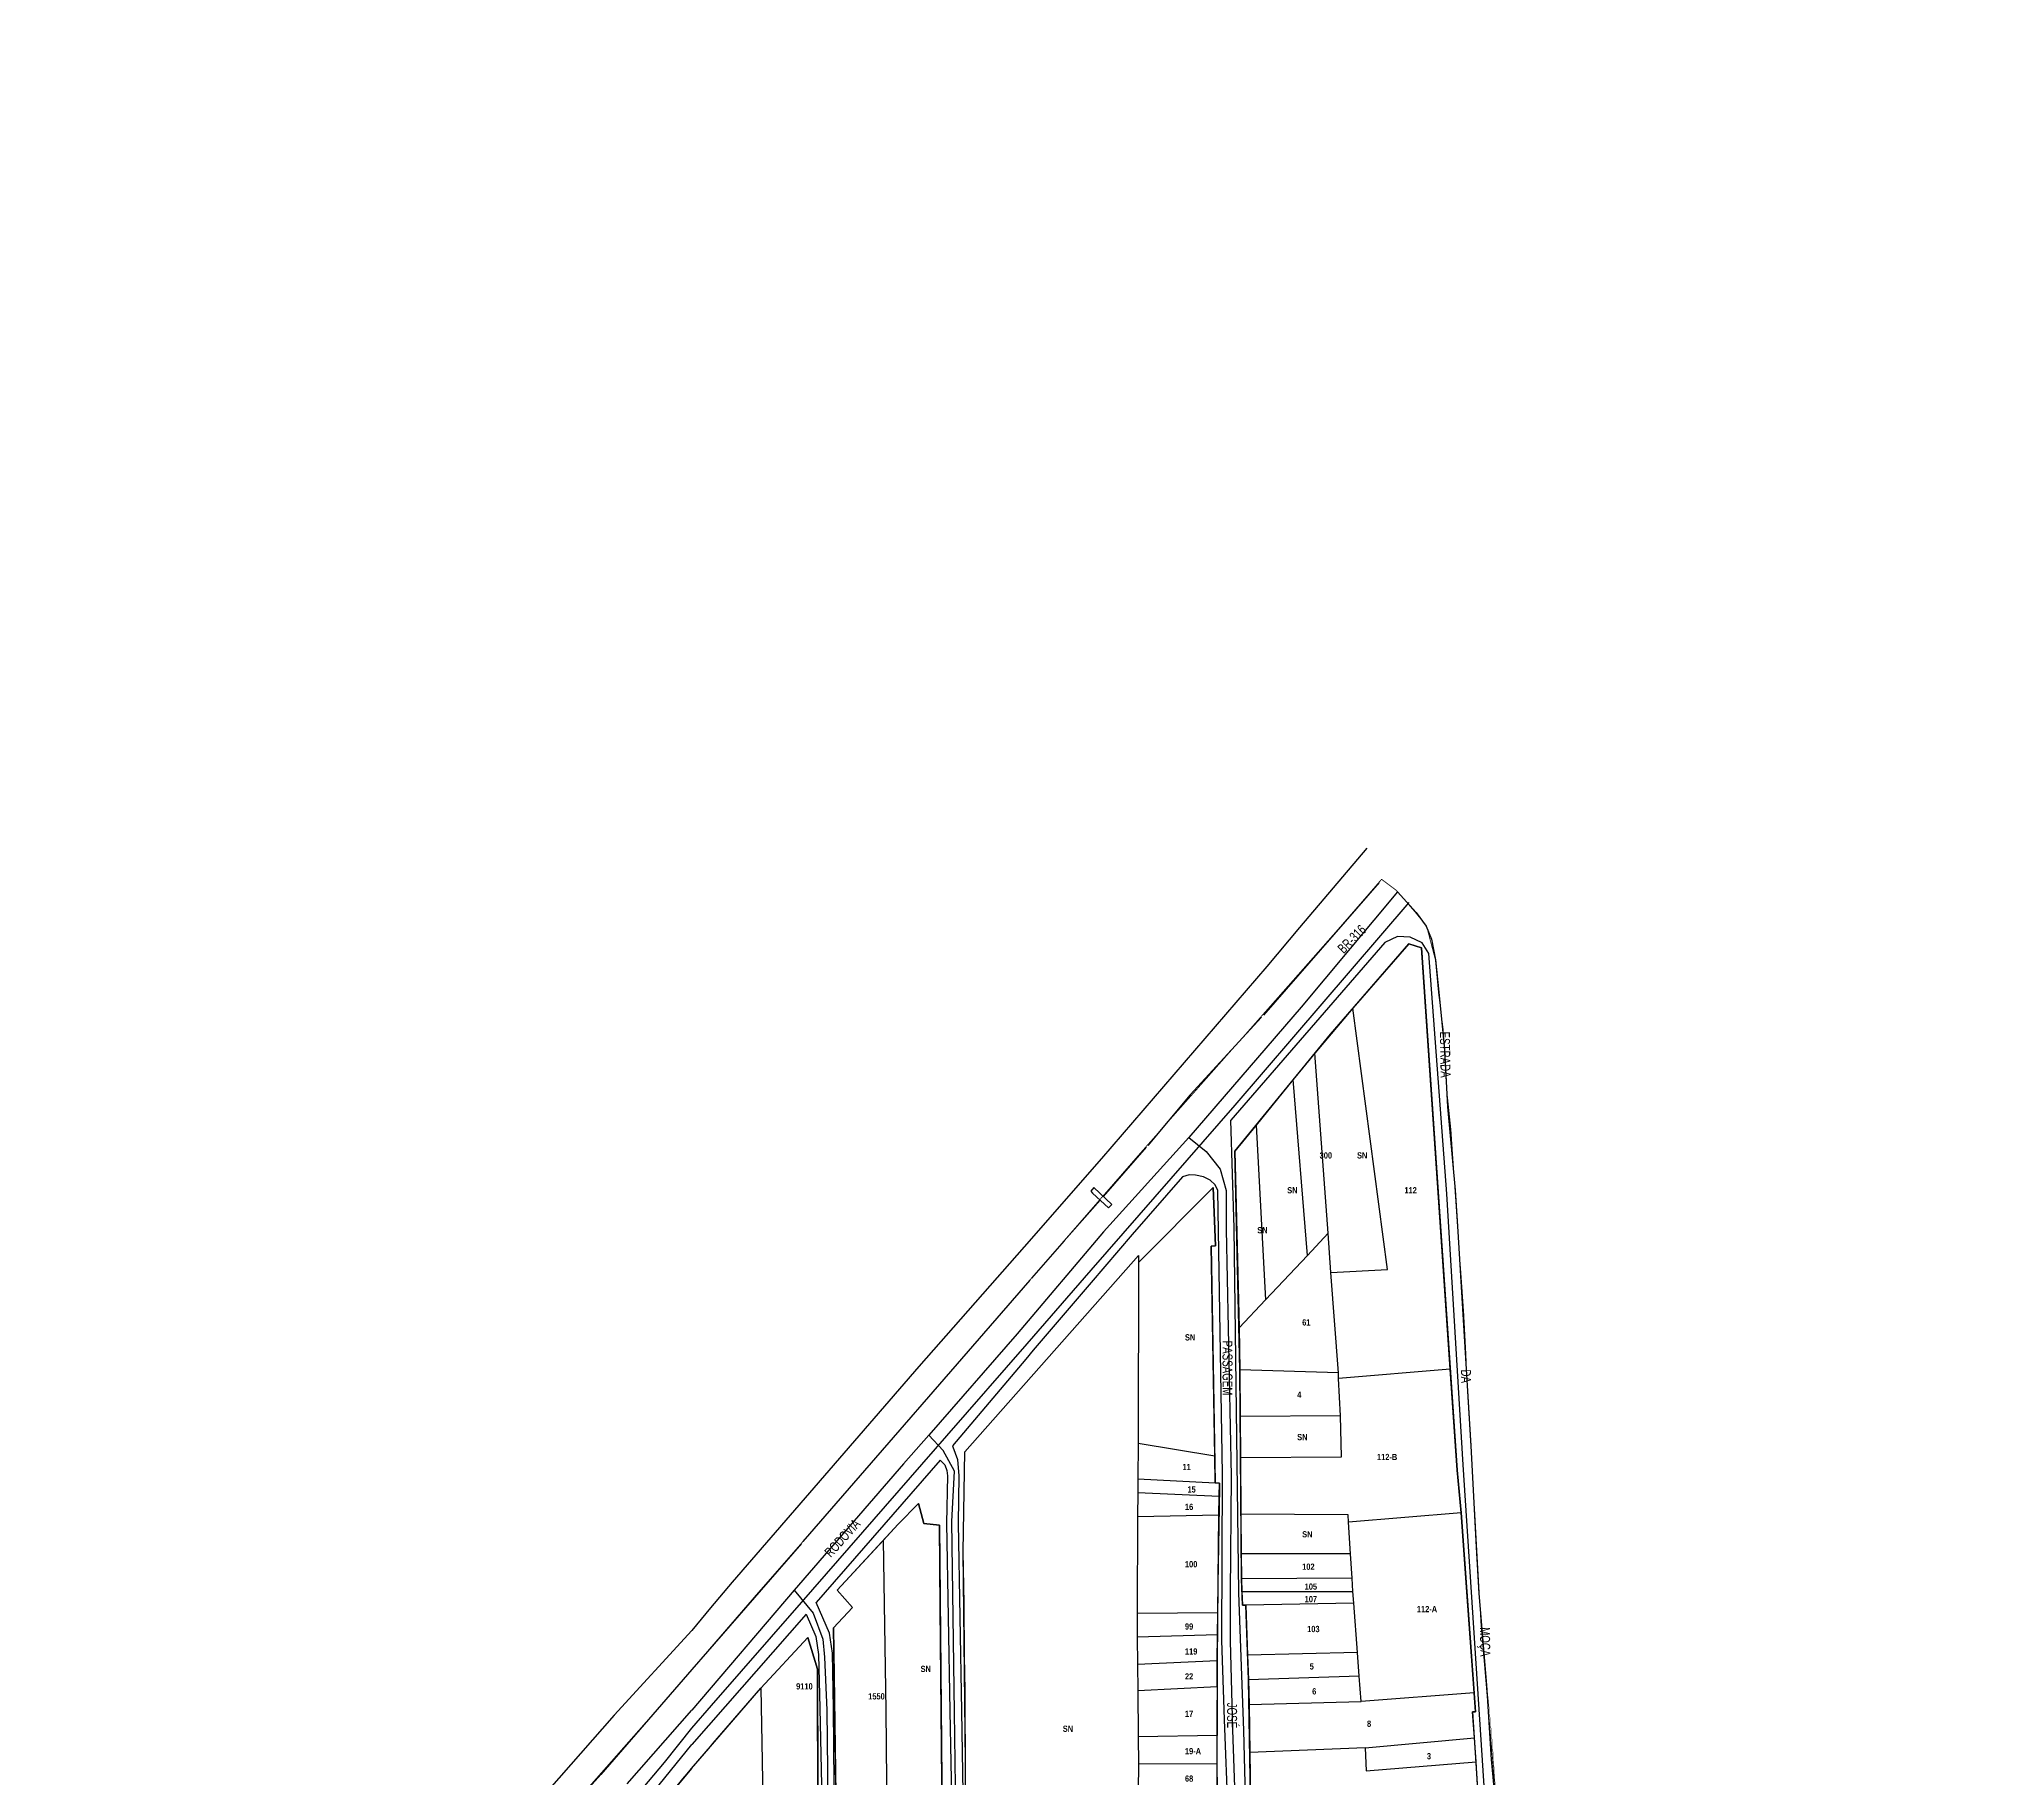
# Model space of a CAD drawing. Extents: x 206099 to 208675, y 4843659 to 4845705.
# Drawn here: x 207853 to 208635, y 4845007 to 4845705 of the extents above; entities that cross this region are included whole.
import ezdxf
from ezdxf.enums import TextEntityAlignment as Align

# ---------------------------------------------------------------- set-up
doc = ezdxf.new("R2010")
doc.units = 0
doc.header["$LTSCALE"] = 1.5
doc.header["$MEASUREMENT"] = 0
for name, color, linetype in [('CD-MALHA-LOTES', 40, 'CONTINUOUS'), ('HD-VALAS-DRENOS', 170, 'CONTINUOUS'), ('LM-LIM-SETOR-FISCAL', 7, 'CONTINUOUS'), ('LM-LIMITE-MUNICIPAL', 2, 'CONTINUOUS'), ('RU-QUADRAS', 6, 'CONTINUOUS'), ('SV-EIXO-ROD-ESTR', 7, 'CONTINUOUS'), ('SV-EIXO-RUA-N-PAV', 6, 'CONTINUOUS'), ('SV-EST-M-N-PAV', 20, 'CONTINUOUS'), ('SV-FX-DOM-FED', 20, 'CONTINUOUS'), ('SV-PASSARELAS', 20, 'CONTINUOUS'), ('SV-ROD-FEDERAIS', 40, 'CONTINUOUS'), ('SV-RUA-NAO-PAV-S-GUIA-C-GUIA', 7, 'CONTINUOUS'), ('SV-TXT-EST-M-N-PAV', 20, 'CONTINUOUS'), ('SV-TXT-ROD-FED', 20, 'CONTINUOUS'), ('SV-TXT-RUA-N-PAV-S-GUIA-C-GUIA', 7, 'CONTINUOUS'), ('Th_NmrPort', 7, 'CONTINUOUS')]:
    doc.layers.add(name, color=color, linetype=linetype)
doc.styles.add('ARIAL', font='ARIAL.TTF')
doc.styles.get("Standard").update_dxf_attribs({"font": 'swisscbo.ttf'})
doc.linetypes.add('Limite', pattern='A,20,-3,[130,ltypeshp.shx,S=6.35,R=0,X=0,Y=0],-3,20', length=46)

msp = doc.modelspace()

# ---------------------------------------------------------------- linework, layer by layer
at = {"layer": 'CD-MALHA-LOTES', "linetype": 'Continuous'}
for p, q in [((208402.18, 4845342.1), (208379.74, 4845316.25)), ((208407.2, 4845340.41), (208402.18, 4845342.1)), ((208418.74, 4845171.45), (208407.2, 4845340.41)), ((208379.74, 4845316.25), (208364.46, 4845298.27)), ((208393.67, 4845211.48), (208379.74, 4845316.25)), ((208364.46, 4845298.27), (208355.87, 4845287.64)), ((208369.81, 4845225.98), (208364.46, 4845298.27)), ((208355.87, 4845287.64), (208340.93, 4845269.36)), ((208361.5, 4845216.97), (208355.87, 4845287.64)), ((208340.93, 4845269.36), (208332.36, 4845258.85)), ((208340.93, 4845269.36), (208344.68, 4845199.27)), ((208332.36, 4845258.85), (208334.14, 4845188.03)), ((208323.74, 4845244.37), (208293.78, 4845214.19)), ((208324.67, 4845220.91), (208323.74, 4845244.37)), ((208369.81, 4845225.98), (208361.5, 4845216.97)), ((208370.97, 4845210.23), (208369.81, 4845225.98)), ((208224.16, 4845138.23), (208293.79, 4845216.98)), ((208293.79, 4845216.98), (208293.78, 4845214.19)), ((208322.96, 4845220.73), (208324.67, 4845220.91)), ((208324.4, 4845136.57), (208322.96, 4845220.73)), ((208361.5, 4845216.97), (208344.68, 4845199.27)), ((208293.78, 4845214.19), (208293.7, 4845141.63)), ((208370.97, 4845210.23), (208393.67, 4845211.48)), ((208373.94, 4845169.95), (208370.97, 4845210.23)), ((208344.68, 4845199.27), (208334.14, 4845188.03)), ((208334.14, 4845188.03), (208334.46, 4845171.18)), ((208373.94, 4845169.95), (208334.46, 4845171.18)), ((208334.46, 4845171.18), (208334.58, 4845152.45)), ((208374.05, 4845167.68), (208373.94, 4845169.95)), ((208418.74, 4845171.45), (208374.05, 4845167.68)), ((208421.56, 4845130.92), (208418.74, 4845171.45)), ((208374.78, 4845152.71), (208374.05, 4845167.68)), ((208374.78, 4845152.71), (208334.58, 4845152.45)), ((208334.58, 4845152.45), (208334.68, 4845136.06)), ((208375.24, 4845136.3), (208374.78, 4845152.71)), ((208293.7, 4845141.63), (208293.57, 4845127.5)), ((208324.4, 4845136.57), (208293.7, 4845141.63)), ((208223.54, 4845098.26), (208224.16, 4845138.23)), ((208324.49, 4845125.82), (208324.4, 4845136.57)), ((208334.68, 4845136.06), (208375.24, 4845136.3)), ((208334.68, 4845136.06), (208334.83, 4845113.24)), ((208423.17, 4845113.84), (208421.56, 4845130.92)), ((208293.57, 4845127.5), (208293.51, 4845122)), ((208293.57, 4845127.5), (208324.49, 4845125.82)), ((208326.3, 4845125.75), (208324.49, 4845125.82)), ((208326.16, 4845120.49), (208326.3, 4845125.75)), ((208205.55, 4845117.5), (208197.49, 4845109.28)), ((208207.68, 4845109.46), (208205.55, 4845117.5)), ((208293.51, 4845122), (208293.41, 4845112.24)), ((208293.51, 4845122), (208326.16, 4845120.49)), ((208325.95, 4845112.92), (208326.16, 4845120.49)), ((208197.49, 4845109.28), (208191.53, 4845102.79)), ((208214, 4845108.82), (208207.68, 4845109.46)), ((208214.32, 4845075.59), (208214, 4845108.82)), ((208293.41, 4845112.24), (208293.24, 4845073.42)), ((208325.95, 4845112.92), (208293.41, 4845112.24)), ((208325.55, 4845073.65), (208325.95, 4845112.92)), ((208377.82, 4845113), (208334.83, 4845113.24)), ((208334.83, 4845113.24), (208334.93, 4845097.35)), ((208378, 4845110.09), (208377.82, 4845113)), ((208423.17, 4845113.84), (208378, 4845110.09)), ((208378.82, 4845097.35), (208378, 4845110.09)), ((208425.26, 4845083.84), (208423.17, 4845113.84)), ((208191.53, 4845102.79), (208173.01, 4845082.73)), ((208192.58, 4845034.66), (208191.53, 4845102.79)), ((208224.45, 4845013.69), (208223.54, 4845098.26)), ((208378.82, 4845097.35), (208334.93, 4845097.35)), ((208334.93, 4845097.35), (208335.07, 4845087.29)), ((208379.45, 4845087.54), (208378.82, 4845097.35)), ((208379.45, 4845087.54), (208335.07, 4845087.29)), ((208335.07, 4845087.29), (208335.27, 4845082.25)), ((208379.79, 4845082.25), (208379.45, 4845087.54)), ((208428.35, 4845041.62), (208425.26, 4845083.84)), ((208179.16, 4845075.83), (208171.54, 4845067.73)), ((208173.01, 4845082.73), (208179.16, 4845075.83)), ((208335.27, 4845082.25), (208335.47, 4845076.75)), ((208335.27, 4845082.25), (208379.79, 4845082.25)), ((208335.47, 4845076.75), (208336.86, 4845076.77)), ((208380.14, 4845077.52), (208336.86, 4845076.77)), ((208336.86, 4845076.77), (208337.53, 4845056.76)), ((208380.14, 4845077.52), (208379.79, 4845082.25)), ((208381.58, 4845057.84), (208380.14, 4845077.52)), ((208215.11, 4844992.21), (208214.32, 4845075.59)), ((208325.55, 4845073.65), (208293.24, 4845073.42)), ((208293.24, 4845073.42), (208293.26, 4845063.93)), ((208325.48, 4845064.84), (208325.55, 4845073.65)), ((208161.23, 4845063.75), (208142.41, 4845043.53)), ((208165.05, 4845051.06), (208161.23, 4845063.75)), ((208171.54, 4845067.73), (208172.58, 4844991.19)), ((208325.48, 4845064.84), (208293.26, 4845063.93)), ((208293.26, 4845063.93), (208293.35, 4845053.01)), ((208325.38, 4845054.41), (208325.48, 4845064.84)), ((208325.38, 4845054.41), (208293.35, 4845053.01)), ((208293.35, 4845053.01), (208293.48, 4845042.51)), ((208325.29, 4845044.1), (208325.38, 4845054.41)), ((208381.58, 4845057.84), (208337.53, 4845056.76)), ((208337.53, 4845056.76), (208337.91, 4845046.75)), ((208382.28, 4845048.34), (208381.58, 4845057.84)), ((208165.28, 4844993.23), (208165.05, 4845051.06)), ((208382.28, 4845048.34), (208337.91, 4845046.75)), ((208337.91, 4845046.75), (208338.18, 4845036.91)), ((208383.02, 4845038.11), (208382.28, 4845048.34)), ((208114.62, 4845011.24), (208142.41, 4845043.53)), ((208142.41, 4845043.53), (208142.96, 4845014.18)), ((208293.48, 4845042.51), (208325.29, 4845044.1)), ((208293.48, 4845042.51), (208293.66, 4845024)), ((208325.29, 4845044.1), (208325.28, 4845024.43)), ((208338.18, 4845036.91), (208383.02, 4845038.11)), ((208338.18, 4845036.91), (208338.44, 4845017.66)), ((208428.35, 4845041.62), (208383.02, 4845038.11)), ((208428.86, 4845034), (208428.35, 4845041.62)), ((208192.99, 4844991.68), (208192.58, 4845034.66)), ((208427.69, 4845033.94), (208428.86, 4845034)), ((208428.46, 4845023.6), (208427.69, 4845033.94)), ((208325.28, 4845024.43), (208293.66, 4845024)), ((208293.66, 4845024), (208293.78, 4845013.1)), ((208325.29, 4845012.98), (208325.28, 4845024.43)), ((208384.61, 4845019.5), (208428.46, 4845023.6)), ((208429.14, 4845013.91), (208428.46, 4845023.6)), ((208142.96, 4845014.18), (208143.4, 4844981.06)), ((208224.76, 4844920.02), (208224.45, 4845013.69)), ((208384.61, 4845019.5), (208338.44, 4845017.66)), ((208338.44, 4845017.66), (208338.69, 4844999.12)), ((208384.61, 4845019.5), (208385.02, 4845010.34)), ((208385.02, 4845010.34), (208429.14, 4845013.91)), ((208432.89, 4844953.47), (208429.14, 4845013.91)), ((208114.62, 4845011.24), (208087.25, 4844978.44)), ((208293.78, 4845013.1), (208293.64, 4845002.3)), ((208325.29, 4845012.98), (208293.78, 4845013.1)), ((208325.29, 4845002.04), (208325.29, 4845012.98))]:
    msp.add_line(p, q, dxfattribs=at)
at = {"layer": 'HD-VALAS-DRENOS', "flags": 128}
for points in [[(208390.28, 4845366.73), (208343.87, 4845313.4)], [(208343.16, 4845312.68), (208314.52, 4845281.44), (208297.47, 4845261.16)], [(208296.8, 4845260.47), (208279.68, 4845240.71)], [(208278.38, 4845239.29), (208263.95, 4845222.96), (208250.9, 4845207.9)], [(208250.28, 4845207.13), (208159.25, 4845102.3)], [(208158.6, 4845101.57), (208114.63, 4845050.94)], [(208114.63, 4845050.94), (208102.47, 4845036.91), (208078.16, 4845008.86), (208066.57, 4844995.87), (208065.85, 4844995.16), (208051.84, 4844978.55)]]:
    msp.add_lwpolyline(points, dxfattribs=at)
at = {"layer": 'LM-LIM-SETOR-FISCAL', "linetype": 'Limite', "ltscale": 0.1, "const_width": 0.13, "flags": 128}
msp.add_lwpolyline([(206951.13, 4844515.15), (206103.85, 4844311.15), (206102.2, 4844310.76), (206463.03, 4843896.23), (206552, 4844015.88), (206955.36, 4843691.91), (206997.06, 4843661.13), (206998.31, 4843663.57), (207016.42, 4843698.58), (207012.73, 4843700.99), (207070.72, 4843830.73), (207120.99, 4843945.82), (207148.62, 4843951), (207201.26, 4843971.46), (207207.29, 4843958.02), (207217.12, 4843955.42), (207337.27, 4843938.21), (207437.15, 4843921.71), (207622.29, 4843892.61), (207679.53, 4843880.04), (207690.49, 4843889.02), (207671.55, 4843915.2), (207748.93, 4843970.7), (207711.26, 4844025.71), (207698.36, 4844043.55), (207668.91, 4844086.59), (207641.42, 4844125.22), (207698.91, 4844166.45), (207678.15, 4844195.51), (207667.43, 4844209.54), (207654.06, 4844227.54), (207631.24, 4844260.95), (207605.71, 4844299.54), (207598, 4844309.83), (207586.64, 4844326.37), (207553.25, 4844375.41), (207542.96, 4844389.81), (207530.49, 4844407.67), (207597.31, 4844451.76), (207621.23, 4844476.19), (207656.93, 4844513), (207690.53, 4844547.25), (207699.44, 4844555.93), (207701.4, 4844564.61), (207693.13, 4844573.37), (207679, 4844583.84), (207661.07, 4844596.77), (207637.45, 4844615.37), (207585.86, 4844655.97), (207575.48, 4844664.69), (207569.08, 4844671.5), (207569.45, 4844680.36), (207654.93, 4844703.13), (207663.89, 4844680.39), (207677.57, 4844669.34), (207702.32, 4844650.54), (207716.26, 4844640.68), (207753.78, 4844609.83), (207762.93, 4844554.62), (207770.13, 4844473.57), (207776.84, 4844472.68), (207793.01, 4844360.57), (207785.17, 4844355.62), (207770.44, 4844345.59), (207748.43, 4844330.95), (207747.91, 4844324.8), (207753.52, 4844317.31), (207769.28, 4844298.69), (207775.01, 4844293.43), (207782.88, 4844283.92), (207789.15, 4844276.2), (207815.46, 4844244.33), (207819.38, 4844241.82), (207833.89, 4844253.22), (207837.15, 4844248.8), (207827.85, 4844241.71), (207830.8, 4844238.17), (207835.76, 4844241.82), (207843.28, 4844230.65), (207850.47, 4844234.85), (207853.27, 4844229.99), (207850.22, 4844228.31), (207852.55, 4844223.47), (207862.28, 4844194.53), (207852.98, 4844190.72), (207855.45, 4844183.13), (207841.05, 4844179.2), (207842.75, 4844174.19), (207831.58, 4844167.48), (207835.38, 4844161.88), (207841.17, 4844165.37), (207847.07, 4844155.75), (207831.32, 4844146.19), (207834.89, 4844140.85), (207829.27, 4844137.4), (207831.74, 4844133), (207827.93, 4844130.58), (207830.96, 4844126.13), (207825.79, 4844122.95), (207828.8, 4844117.88), (207826.74, 4844116.71), (207837.07, 4844101.63), (207828.21, 4844096.11), (207838.21, 4844083.58), (207810.77, 4844063.9), (207814.94, 4844058.51), (207818.35, 4844060.87), (207823.85, 4844053.22), (207815.63, 4844047.62), (207818.11, 4844034.1), (207801.11, 4844022.39), (207805.92, 4844012.86), (207800.29, 4844003.99), (207792.72, 4843932.76), (207821.91, 4843926.4), (207859.75, 4843922.03), (207884.09, 4843912.26), (207889.39, 4843912.02), (207898.99, 4843924.88), (207898.88, 4843930.09), (207899.02, 4843938.96), (207962.06, 4843938.77), (207963.84, 4843901.85), (207941.02, 4843902.05), (207942.04, 4843841.47), (208007.7, 4843841.21), (208022.14, 4843841.12), (208036.07, 4843839.89), (208056.34, 4843840.14), (208090.26, 4843841.1), (208106.1, 4843842.59), (208189.59, 4843856.54), (208188.16, 4843865.4), (208275.25, 4843877.18), (208292.72, 4843880.37), (208298.69, 4843887.78), (208321.91, 4843926.37), (208334.62, 4843947.55), (208347.38, 4843979.84), (208351.66, 4843981.53), (208361.4, 4843993.9), (208372.92, 4843999.2), (208371.9, 4844007.23), (208387.36, 4844030.68), (208393.74, 4844026.56), (208401.25, 4844038.55), (208394.9, 4844042.64), (208398.77, 4844059.02), (208405.89, 4844063.32), (208424.47, 4844062.68), (208426.06, 4844069.85), (208422.67, 4844090.07), (208413.98, 4844110.55), (208424.48, 4844115.64), (208426.74, 4844111.64), (208466.87, 4844139.33), (208484, 4844172.26), (208526.46, 4844173.32), (208524.92, 4844238.99), (208556.34, 4844273.82), (208606.67, 4844329.22), (208617.29, 4844355.28), (208634.75, 4844382.44), (208623.4, 4844573.87), (208620.94, 4844586.93), (208617.24, 4844585.48), (208611.62, 4844582.44), (208602.16, 4844575.47), (208597.22, 4844571.55), (208589.65, 4844565.64), (208583.91, 4844560.59), (208574.64, 4844553.13), (208565.88, 4844547.77), (208558.91, 4844543.84), (208546.16, 4844536.68), (208538.21, 4844532.01), (208523.21, 4844523.48), (208501.29, 4844510.52), (208474.09, 4844504.73), (208470.3, 4844549.75), (208469.96, 4844556.19), (208469.21, 4844570.01), (208467.84, 4844586.2), (208466.79, 4844596.16), (208463.28, 4844642.74), (208459.25, 4844689.33), (208457.41, 4844719.81), (208456.59, 4844734.9), (208455.83, 4844742.23), (208452.75, 4844785.24), (208451.92, 4844795.94), (208448.46, 4844834.88), (208447.26, 4844852.46), (208446.16, 4844873.31), (208445.12, 4844881.64), (208441.97, 4844928.93), (208438.81, 4844974.82), (208435.74, 4845020.91), (208434.09, 4845038.6), (208431.09, 4845069.57), (208428.45, 4845117.03), (208425.65, 4845163.09), (208425.04, 4845177.97), (208424.21, 4845193.61), (208423.19, 4845208.28), (208420.65, 4845245.05), (208420.1, 4845254.11), (208419.59, 4845259.67), (208417.58, 4845281.54), (208417.08, 4845287.58), (208415.98, 4845307.61), (208414.07, 4845322.51), (208412.84, 4845335.67), (208409.33, 4845349.09), (208404.94, 4845354.53), (208397.22, 4845363.48), (208391.26, 4845367.95), (208373.27, 4845347.25), (208334.49, 4845303.29), (208294.22, 4845257.76), (208255.35, 4845213.1), (208212.72, 4845163.71), (208171.57, 4845116.42), (208140.51, 4845080.89), (208114.59, 4845051), (208102.6, 4845036.98), (208066.61, 4844996.14), (208032.07, 4844956.22), (207998.73, 4844916.29), (207967.12, 4844879.57), (207953.42, 4844867.05), (207945.01, 4844857.92), (207921.99, 4844836.18), (207906.18, 4844822.02), (207877.77, 4844798.99), (207836.45, 4844772.36), (207834.47, 4844792.78), (207833.01, 4844807.86), (207831.55, 4844856.55), (207830.63, 4844904.88), (207830.37, 4844927.94), (207830.09, 4844953.39), (207831, 4845001.71), (207831.73, 4845050.95), (207831.55, 4845099.46), (207831.55, 4845147.97), (207831.18, 4845196.48), (207831.39, 4845224.82), (207831.52, 4845241.53), (207831.55, 4845245.91), (207831.55, 4845246.41), (207831.18, 4845294.78), (207831.18, 4845343.11), (207831.73, 4845394.36), (207833.37, 4845443.42), (207833.92, 4845490.65), (207833.71, 4845521.07), (207833.56, 4845541.9), (207833.48, 4845550.53), (207833.19, 4845579.45), (207832.83, 4845604.85), (207833.56, 4845629.33), (207836.48, 4845656.56), (207836.76, 4845664.71), (207825.37, 4845667.68), (207821.82, 4845668.69), (207816.91, 4845670.09), (207805.68, 4845673.47), (207791.7, 4845677.75), (207783.5, 4845679.57), (207766.81, 4845685.02), (207754.43, 4845688.82), (207739.64, 4845691.3), (207722.13, 4845693.94), (207717.1, 4845694.68), (207690.08, 4845700.62), (207680.08, 4845702.89), (207670.03, 4845704.98), (207667.81, 4845700.16), (207660.99, 4845676.98), (207660.54, 4845673.8), (207657.39, 4845659.57), (207656.59, 4845656.53), (207655.95, 4845653.98), (207650.56, 4845639.59), (207647.27, 4845633.02), (207644.17, 4845622.85), (207641.37, 4845615.1), (207618.1, 4845615.4), (207601.33, 4845615.86), (207592.93, 4845615.82), (207543.69, 4845617.43), (207493.78, 4845618.83), (207471.28, 4845620.61), (207442.67, 4845621.38), (207409.05, 4845621.45), (207395.8, 4845621.64), (207345.61, 4845622.76), (207297.34, 4845623.66), (207302.37, 4845557.49), (207306.56, 4845504.34), (207309.91, 4845464.2), (207314.17, 4845425.29), (207318.44, 4845350.96), (207323.01, 4845301.38), (207326.21, 4845262.61), (207329.56, 4845220.35), (207332.3, 4845183.41), (207332.77, 4845157.36), (207331.5, 4845129.31), (207329.48, 4845113.1), (207327.97, 4845099.78), (207322.7, 4845067.42), (207315.32, 4845031.5), (207304.58, 4844989.44), (207294.83, 4844945.95), (207285.39, 4844902.77), (207275.03, 4844859.74), (207265.74, 4844820.37), (207255.53, 4844777.19), (207247.26, 4844743.37), (207237.49, 4844702.4), (207233.3, 4844686.1), (207226.31, 4844651.65), (207222.36, 4844634.38), (207221.5, 4844580.09), (207184.7, 4844571.41), (207132.94, 4844558.17), (207106.7, 4844555.23), (207101.3, 4844554.58), (207090.18, 4844551.4), (207069.41, 4844546.2), (207052.47, 4844541.19), (207025, 4844537.01), (206969.31, 4844520.12)], close=True, dxfattribs=at)
at = {"layer": 'LM-LIMITE-MUNICIPAL'}
for points in [[(208373.27, 4845347.25, 0.35, 0.35, 0), (208391.26, 4845367.95, 0.35, 0.35, 0)], [(208391.26, 4845367.95, 0.35, 0.35, 0), (208397.22, 4845363.48, 0.35, 0.35, 0)], [(208397.22, 4845363.48, 0.35, 0.35, 0), (208404.94, 4845354.53, 0.35, 0.35, 0)], [(208404.94, 4845354.53, 0.35, 0.35, 0), (208409.33, 4845349.09, 0.35, 0.35, 0)], [(208334.49, 4845303.29, 0.35, 0.35, 0), (208373.27, 4845347.25, 0.35, 0.35, 0)], [(208409.33, 4845349.09, 0.35, 0.35, 0), (208412.84, 4845335.67, 0.35, 0.35, 0)], [(208412.84, 4845335.67, 0.35, 0.35, 0), (208414.07, 4845322.51, 0.35, 0.35, 0)], [(208414.07, 4845322.51, 0.35, 0.35, 0), (208415.98, 4845307.61, 0.35, 0.35, 0)], [(208294.22, 4845257.76, 0.35, 0.35, 0), (208334.49, 4845303.29, 0.35, 0.35, 0)], [(208415.98, 4845307.61, 0.35, 0.35, 0), (208417.08, 4845287.58, 0.35, 0.35, 0)], [(208417.08, 4845287.58, 0.35, 0.35, 0), (208417.58, 4845281.54, 0.35, 0.35, 0)], [(208417.58, 4845281.54, 0.35, 0.35, 0), (208419.07, 4845267.38, 0.35, 0.35, 0), (208419.59, 4845259.67, 0.35, 0.35, 0)], [(208255.35, 4845213.1, 0.35, 0.35, 0), (208294.22, 4845257.76, 0.35, 0.35, 0)], [(208419.59, 4845259.67, 0.35, 0.35, 0), (208421.85, 4845226.11, 0.35, 0.35, 0), (208423.19, 4845208.28, 0.35, 0.35, 0)], [(208212.72, 4845163.71, 0.35, 0.35, 0), (208255.35, 4845213.1, 0.35, 0.35, 0)], [(208423.19, 4845208.28, 0.35, 0.35, 0), (208424.21, 4845193.61, 0.35, 0.35, 0)], [(208424.21, 4845193.61, 0.35, 0.35, 0), (208425.04, 4845177.97, 0.35, 0.35, 0)], [(208425.04, 4845177.97, 0.35, 0.35, 0), (208425.65, 4845163.09, 0.35, 0.35, 0)], [(208171.57, 4845116.42, 0.35, 0.35, 0), (208212.72, 4845163.71, 0.35, 0.35, 0)], [(208425.65, 4845163.09, 0.35, 0.35, 0), (208428.45, 4845117.03, 0.35, 0.35, 0)], [(208140.51, 4845080.89, 0.35, 0.35, 0), (208171.57, 4845116.42, 0.35, 0.35, 0)], [(208428.45, 4845117.03, 0.35, 0.35, 0), (208431.09, 4845069.57, 0.35, 0.35, 0)], [(208102.6, 4845036.98, 0.35, 0.35, 0), (208114.63, 4845050.94, 0.35, 0.35, 0), (208140.51, 4845080.89, 0.35, 0.35, 0)], [(208431.09, 4845069.57, 0.35, 0.35, 0), (208433.9, 4845036.47, 0.35, 0.35, 0), (208435.76, 4845015.14, 0.35, 0.35, 0), (208438.81, 4844974.82, 0.35, 0.35, 0)], [(208066.61, 4844996.14, 0.35, 0.35, 0), (208102.6, 4845036.98, 0.35, 0.35, 0)]]:
    msp.add_lwpolyline(points, format="xyseb", dxfattribs=at)
at = {"layer": 'RU-QUADRAS', "color": 6, "linetype": 'Continuous'}
msp.add_lwpolyline([(208339.21, 4844968.1), (208337.91, 4845046.75), (208336.86, 4845076.77), (208335.47, 4845076.75), (208335.07, 4845087.29), (208334.46, 4845171.18), (208332.36, 4845258.85), (208370.75, 4845305.78), (208402.18, 4845342.1), (208407.2, 4845340.41), (208421.56, 4845130.92), (208423.17, 4845113.84), (208428.86, 4845034), (208427.69, 4845033.94), (208433.55, 4844943.34)], dxfattribs=at)
for points in [[(208224.28, 4844875.22, 0.005994), (208223.54, 4845098.26), (208224.16, 4845138.23), (208293.79, 4845216.98), (208293.78, 4845214.19), (208323.74, 4845244.37), (208324.67, 4845220.91), (208322.96, 4845220.73), (208324.49, 4845125.82), (208326.3, 4845125.75, 0.006185), (208325.29, 4845002.04)], [(208087.25, 4844978.44, -0.00762), (208142.41, 4845043.53), (208161.23, 4845063.75), (208165.05, 4845051.06), (208165.32, 4844960.5)]]:
    msp.add_lwpolyline(points, format="xyb", dxfattribs=at)
msp.add_lwpolyline([(208171.54, 4845067.73), (208179.16, 4845075.83), (208173.01, 4845082.73), (208197.49, 4845109.28), (208205.55, 4845117.5), (208207.68, 4845109.46), (208214, 4845108.82), (208216.09, 4844875.06), (208173.85, 4844873.83), (208173.82, 4844913.38)], close=True, dxfattribs=at)
at = {"layer": 'SV-EIXO-ROD-ESTR'}
for p, q in [((208385.28, 4845380.41), (208358.33, 4845348.56)), ((208397.67, 4845362.97), (208358.97, 4845316.64)), ((208358.33, 4845348.56), (208345.24, 4845332.94)), ((208345.24, 4845332.94), (208278.89, 4845256.01)), ((208358.97, 4845316.64), (208314.01, 4845264.43)), ((208314.01, 4845264.43), (208279.75, 4845226.55)), ((208278.89, 4845256.01), (208248, 4845220.54)), ((208279.75, 4845226.55), (208245.16, 4845185.67)), ((208248, 4845220.54), (208205.68, 4845172.5)), ((208245.16, 4845185.67), (208209.68, 4845145.02)), ((208205.68, 4845172.5), (208161.92, 4845121.87)), ((208209.68, 4845145.02), (208199.62, 4845133.5)), ((208199.62, 4845133.5), (208155.68, 4845082.81)), ((208161.92, 4845121.87), (208130.85, 4845085.95)), ((208130.85, 4845085.95), (208122.21, 4845075.66)), ((208155.68, 4845082.81), (208114.69, 4845034.66)), ((208122.21, 4845075.66), (208114.66, 4845066.6))]:
    msp.add_line(p, q, dxfattribs=at)
at = {"layer": 'SV-EIXO-ROD-ESTR', "flags": 128}
for points in [[(208397.67, 4845362.97), (208405.07, 4845354.63), (208409.18, 4845349.09), (208411.32, 4845343.91), (208412.93, 4845335.69), (208414.18, 4845322.64), (208416.5, 4845299.68), (208417.75, 4845276.63), (208420.79, 4845243.31), (208421.68, 4845228.83), (208424.01, 4845191.22), (208427.04, 4845140.74), (208429.19, 4845100.09), (208430.26, 4845081.42), (208433.3, 4845044.61), (208435.26, 4845014.86), (208438.84, 4844976.35)], [(208114.66, 4845066.6), (208083.53, 4845032.7), (208035.28, 4844977.7)], [(208088.77, 4845005.08), (208114.69, 4845034.66)]]:
    msp.add_lwpolyline(points, dxfattribs=at)
at = {"layer": 'SV-EIXO-RUA-N-PAV', "flags": 128}
for points in [[(208314.01, 4845264.43), (208320.94, 4845258.77), (208326.48, 4845251.71), (208329, 4845243.15), (208329, 4845227.53), (208331.01, 4845128.52), (208330.51, 4845081.66), (208330.51, 4845062.52), (208331.52, 4845026.74), (208334.04, 4844953.94), (208334.04, 4844883.9), (208334.04, 4844852.91), (208335.55, 4844805.05), (208335.04, 4844765.75), (208335.55, 4844731.49), (208336.05, 4844686.89), (208336.05, 4844649.11), (208336.55, 4844617.36), (208337.14, 4844579.92), (208336.55, 4844535.99), (208337.2, 4844504.78)], [(208220.55, 4844994.21), (208219.99, 4845033.85), (208218.88, 4845110.35), (208219.99, 4845130.46), (208215.53, 4845138.83), (208209.68, 4845145.02)], [(208155.68, 4845082.81), (208163.34, 4845073.58), (208167.27, 4845063.17), (208167.86, 4845055.91), (208168.84, 4845034.69), (208169.43, 4844974.1), (208169.63, 4844913.8), (208169.89, 4844873.56), (208170, 4844869.89), (208170.22, 4844865.78), (208170.41, 4844843.59), (208171.59, 4844773.57), (208171.79, 4844755.4), (208172.57, 4844719.65), (208172.97, 4844686.75), (208173.36, 4844661.22), (208174.14, 4844609.07), (208174.73, 4844573.81), (208175.13, 4844546.61), (208175.72, 4844524.7), (208176.51, 4844517.78), (208177.69, 4844512.77)]]:
    msp.add_lwpolyline(points, dxfattribs=at)
at = {"layer": 'SV-EST-M-N-PAV', "flags": 128}
msp.add_lwpolyline([(208470.19, 4844504.71), (208463.34, 4844608.07), (208461.22, 4844634.69), (208447.85, 4844802.54), (208433.97, 4844979.36), (208431.55, 4845016.61), (208423.97, 4845133.02), (208417.36, 4845241.79), (208410.15, 4845338.17), (208407.56, 4845342.4), (208402.68, 4845344.79), (208397.61, 4845344.98), (208392.53, 4845342.62)], dxfattribs=at)
at = {"layer": 'SV-FX-DOM-FED', "flags": 128}
for points in [[(208392.53, 4845342.62), (208330.85, 4845271.36)], [(208311.49, 4845248.57), (208291.31, 4845225.42), (208274.76, 4845206.22), (208251.54, 4845179.05), (208248.6, 4845175.42), (208219.18, 4845140.69)], [(208214.3, 4845134.87), (208164.55, 4845077.8)], [(208160.6, 4845073.22), (208114.64, 4845020.81)], [(208047.5, 4844942.95), (208058.72, 4844955.15), (208079, 4844979.19), (208092.5, 4844993.45), (208106.16, 4845010.32), (208114.64, 4845020.81)]]:
    msp.add_lwpolyline(points, dxfattribs=at)
at = {"layer": 'SV-PASSARELAS', "flags": 128}
msp.add_lwpolyline([(208275.39, 4845242.07), (208281.81, 4845236.13), (208283.05, 4845237.5), (208275.91, 4845244.3), (208274.68, 4845242.85)], close=True, dxfattribs=at)
at = {"layer": 'SV-ROD-FEDERAIS'}
for p, q in [((208332.49, 4845277.38), (208402.28, 4845358.66)), ((208274.85, 4845211.12), (208332.49, 4845277.38)), ((208249.15, 4845181.58), (208274.85, 4845211.12)), ((208216.94, 4845144.66), (208249.15, 4845181.58)), ((208158.66, 4845077.86), (208216.94, 4845144.66)), ((208122.53, 4845036.45), (208158.66, 4845077.86)), ((208114.63, 4845027.39), (208122.53, 4845036.45))]:
    msp.add_line(p, q, dxfattribs=at)
at = {"layer": 'SV-ROD-FEDERAIS', "flags": 128}
msp.add_lwpolyline([(207994.62, 4844888.71), (208007.88, 4844904.17), (208033.05, 4844932.57), (208056.01, 4844957.53), (208076.27, 4844981.54), (208089.49, 4844996.66), (208103.74, 4845013.71), (208114.63, 4845027.39)], dxfattribs=at)
at = {"layer": 'SV-RUA-NAO-PAV-S-GUIA-C-GUIA', "flags": 128}
for points in [[(208339.67, 4844580.97), (208339.28, 4844633.01), (208339.63, 4844745.24), (208337.68, 4844853.1), (208337.95, 4844952.31), (208335.98, 4845026.46), (208333.99, 4845081.66), (208332.11, 4845227.94), (208330.85, 4845271.36)], [(208334.48, 4844504.72), (208334.45, 4844515.29), (208334.21, 4844597.47), (208333.8, 4844668.15), (208333.12, 4844714.15), (208332.72, 4844767.31), (208332.78, 4844804.69), (208330.69, 4844884.41), (208330.82, 4844965.23), (208328.41, 4845027.24), (208328.27, 4845030.85), (208327.27, 4845062.6), (208327.51, 4845129.36), (208325.57, 4845243.12), (208324.58, 4845245.35), (208322.49, 4845247.29), (208319.83, 4845248.62), (208316.69, 4845249.31), (208314.09, 4845249.37), (208311.49, 4845248.57)], [(208219.18, 4845140.69), (208219.38, 4845140.3), (208221.18, 4845135.15), (208221.81, 4845128.62), (208221.53, 4845109.68), (208222.84, 4845034.18), (208223.55, 4844993.18), (208222.96, 4844874.38), (208223.94, 4844873.26), (208226.13, 4844873.21), (208271.72, 4844873.53), (208272.59, 4844811.41), (208274.01, 4844778.29), (208274.68, 4844731.59), (208275.3, 4844704), (208276.55, 4844666.89), (208280.59, 4844615.49), (208281.09, 4844612.87), (208283.07, 4844602.37), (208285.05, 4844585.8), (208287.97, 4844557.13), (208289.22, 4844533.58), (208289.03, 4844510.36), (208289.3, 4844504.72)], [(208214.3, 4845134.87), (208216.1, 4845133.06), (208216.99, 4845130.83), (208217.15, 4845128.69), (208216.87, 4845109.68), (208218.18, 4845034.29), (208218.89, 4844993.1), (208217.41, 4844911.59), (208217.57, 4844874.95), (208216.43, 4844873.5), (208213.54, 4844873.09), (208177.93, 4844871.8), (208174.19, 4844872.08), (208172.36, 4844873.42), (208171.98, 4844975.31), (208171.47, 4845035.35), (208171.12, 4845057.51), (208169.83, 4845065.6), (208164.55, 4845077.8)], [(208160.6, 4845073.22), (208164.4, 4845064.18), (208165.54, 4845057.01), (208166, 4845035.47), (208167.3, 4844973.67), (208167.43, 4844913.87), (208167.91, 4844844), (208170.18, 4844758.17), (208171.04, 4844663.32), (208172.49, 4844592.07), (208173.58, 4844541.4), (208174.29, 4844518.26), (208174.15, 4844513.56), (208171.43, 4844509.97), (208166.09, 4844507.74), (208157.51, 4844505.54), (208153.4, 4844504.73)]]:
    msp.add_lwpolyline(points, dxfattribs=at)

# ---------------------------------------------------------------- texts
at = {"layer": 'SV-TXT-EST-M-N-PAV', "style": 'ARIAL', "width": 0.7}
for s, p in [('ESTRADA', (208414.63, 4845306.82)), ('DA', (208423.09, 4845171.28)), ('MOÇA', (208430.67, 4845067.88))]:
    msp.add_text(s, height=4, rotation=271, dxfattribs=at).set_placement(p)
at = {"layer": 'SV-TXT-ROD-FED', "style": 'ARIAL', "width": 0.7}
for s, rotation, p in [('BR-316', 45, (208376.06, 4845337.86)), ('RODOVIA', 48, (208170.49, 4845095.66))]:
    msp.add_text(s, height=4, rotation=rotation, dxfattribs=at).set_placement(p)
at = {"layer": 'SV-TXT-RUA-N-PAV-S-GUIA-C-GUIA', "style": 'ARIAL', "width": 0.7}
for s, p in [('PASSAGEM', (208327.48, 4845182.87)), ('JOSÉ', (208329.31, 4845037.65))]:
    msp.add_text(s, height=4, rotation=270, dxfattribs=at).set_placement(p)
at = {"layer": 'Th_NmrPort', "color": 1}
for s, p in [('300', (208366.42, 4845257.2)), ('SN', (208381.42, 4845257.2)), ('SN', (208353.42, 4845243.2)), ('112', (208400.42, 4845243.2)), ('SN', (208341.42, 4845227.2)), ('SN', (208312.42, 4845184.2)), ('61', (208359.42, 4845190.2)), ('4', (208357.42, 4845161.2)), ('SN', (208357.42, 4845144.2)), ('11', (208311.42, 4845132.2)), ('112-B', (208389.42, 4845136.2)), ('15', (208313.42, 4845123.2)), ('16', (208312.42, 4845116.2)), ('SN', (208359.42, 4845105.2)), ('100', (208312.42, 4845093.2)), ('102', (208359.42, 4845092.2)), ('105', (208360.42, 4845084.2)), ('107', (208360.42, 4845079.2)), ('112-A', (208405.42, 4845075.2)), ('99', (208312.42, 4845068.2)), ('103', (208361.42, 4845067.2)), ('SN', (208206.42, 4845051.2)), ('119', (208312.42, 4845058.2)), ('5', (208362.42, 4845052.2)), ('9110', (208156.52, 4845044.2)), ('22', (208312.42, 4845048.2)), ('1550', (208185.42, 4845040.2)), ('6', (208363.42, 4845042.2)), ('17', (208312.42, 4845033.2)), ('8', (208385.42, 4845029.2)), ('SN', (208263.42, 4845027.2)), ('19-A', (208312.42, 4845018.2)), ('3', (208409.42, 4845016.2)), ('68', (208312.42, 4845007.2))]:
    msp.add_text(s, height=2.5, dxfattribs=at).set_placement(p, align=Align.MIDDLE_LEFT)

doc.saveas('drawing.dxf')
